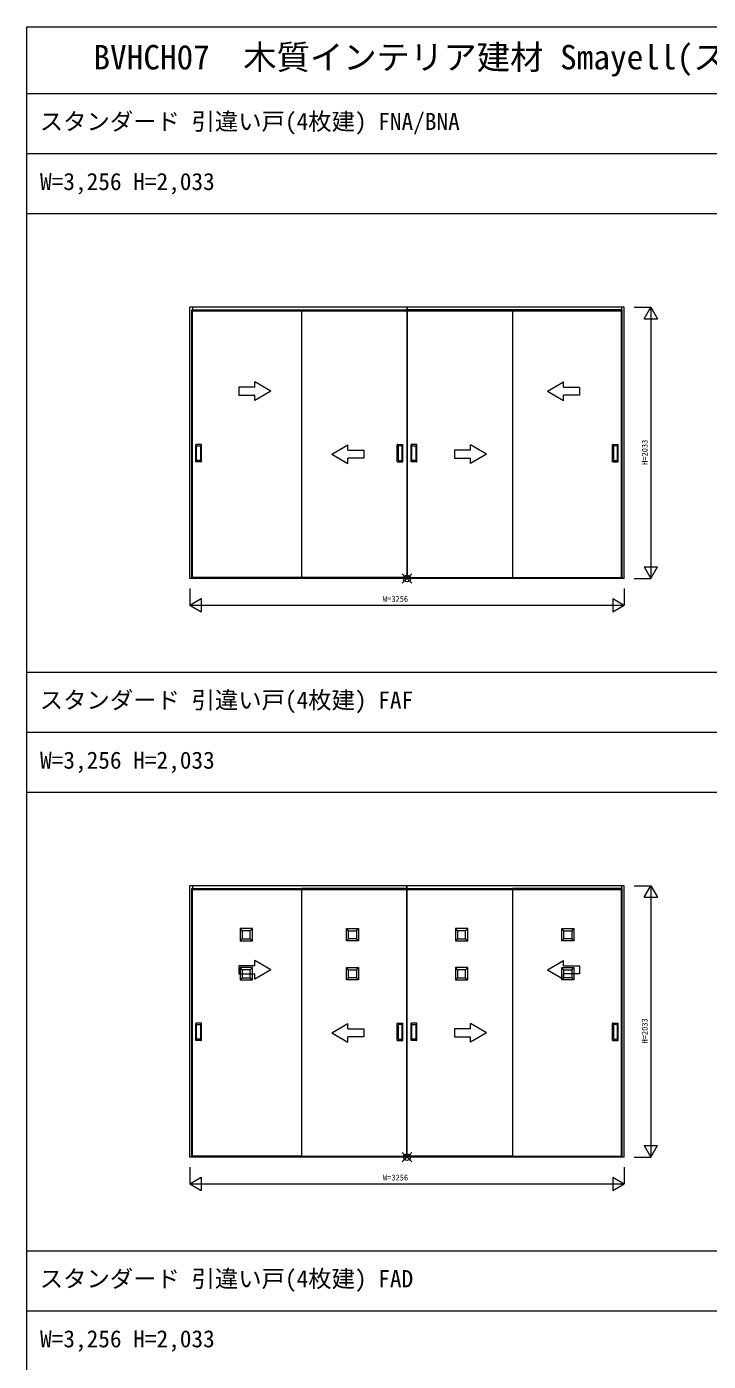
# Model space of a CAD drawing. Units: millimetres, scale not verified. Extents: x -14341 to 14341, y -10000 to 10000.
# Drawn here: x -14341 to -9233, y 1 to 10000 of the extents above; entities that cross this region are included whole.
import ezdxf
from ezdxf.enums import TextEntityAlignment as Align

# ---------------------------------------------------------------- set-up
doc = ezdxf.new("R2010")
doc.units = ezdxf.units.MM
doc.header["$LTSCALE"] = 50
doc.layers.add('0-0_0', color=7, linetype='Continuous')
for name, color, linetype, lineweight in [('0-1_YKK_F1', 7, 'Continuous', 18), ('0-2_YKK_IN', 1, 'Continuous', 18), ('0-3_YKK_A1', 4, 'Continuous', 18), ('0-4_YKK_N1', 2, 'Continuous', 18)]:
    doc.layers.add(name, color=color, linetype=linetype, lineweight=lineweight)
doc.styles.add('ＭＳ ゴシック', font='')
doc.styles.get('ＭＳ ゴシック').set_extended_font_data('MS Gothic')

msp = doc.modelspace()

# ---------------------------------------------------------------- linework, layer by layer
at = {"layer": '0-1_YKK_F1'}
for p, q in [((-14340.51, -10000), (-14340.51, 10000)), ((-14340.51, 10000), (14340.51, 10000)), ((-14340.51, 9500), (14159.49, 9500)), ((-14340.51, 9050), (14159.49, 9050)), ((-14340.51, 8600), (14159.49, 8600)), ((-14340.51, 5165), (14159.49, 5165)), ((-14340.51, 4715), (14159.49, 4715)), ((-14340.51, 4265), (14159.49, 4265)), ((-14340.51, 830), (14159.49, 830)), ((-14340.51, 380), (14159.49, 380))]:
    msp.add_line(p, q, dxfattribs=at)
at = {"layer": '0-2_YKK_IN'}
for p, q in [((-11525.86, 5830.64), (-11455.15, 5901.36)), ((-11525.86, 5901.36), (-11455.15, 5830.64)), ((-11525.86, 1495.64), (-11455.15, 1566.36)), ((-11525.86, 1566.36), (-11455.15, 1495.64))]:
    msp.add_line(p, q, dxfattribs=at)
for centre in [(-11490.51, 5866), (-11490.51, 1531)]:
    msp.add_circle(centre, 25, dxfattribs=at)
at = {"layer": '0-3_YKK_A1'}
for p, q in [((-13118.51, 5866), (-13118.51, 7899)), ((-9862.51, 7899), (-13118.51, 7899)), ((-13098.51, 7899), (-13098.51, 7869)), ((-11492.51, 7899), (-11492.51, 5874)), ((-11488.51, 7899), (-11488.51, 5874)), ((-9882.51, 7899), (-9882.51, 7869)), ((-9862.51, 5866), (-9862.51, 7899)), ((-13102.01, 5874), (-13102.01, 7878)), ((-13098.51, 7875), (-11492.51, 7875)), ((-13098.51, 7872), (-11492.51, 7872)), ((-13098.51, 5870), (-13098.51, 7869)), ((-12282.01, 7878), (-11492.51, 7878)), ((-10699.01, 7878), (-11488.51, 7878)), ((-11488.51, 7875), (-9882.51, 7875)), ((-11488.51, 7872), (-9882.51, 7872)), ((-9882.51, 5870), (-9882.51, 7869)), ((-9879.01, 5874), (-9879.01, 7878)), ((-12512.01, 7269.5), (-12632.01, 7338.78)), ((-12632.01, 7299.5), (-12632.01, 7338.78)), ((-10439.01, 7269.5), (-10319.01, 7338.78)), ((-10319.01, 7299.5), (-10319.01, 7338.78)), ((-12512.01, 7269.5), (-12632.01, 7200.22)), ((-12632.01, 7200.22), (-12632.01, 7239.5)), ((-10439.01, 7269.5), (-10319.01, 7200.22)), ((-10319.01, 7200.22), (-10319.01, 7239.5)), ((-13073.01, 6740), (-13073.01, 6868)), ((-13032.01, 6869), (-13072.01, 6869)), ((-13067.01, 6750), (-13067.01, 6858)), ((-13066.01, 6859), (-13038.01, 6859)), ((-13037.01, 6858), (-13037.01, 6750)), ((-13031.01, 6740), (-13031.01, 6868)), ((-12054.01, 6796.96), (-11934.01, 6866.24)), ((-11934.01, 6826.96), (-11934.01, 6866.24)), ((-11563.51, 6740), (-11563.51, 6868)), ((-11562.51, 6869), (-11522.51, 6869)), ((-11557.51, 6858), (-11557.51, 6750)), ((-11528.51, 6859), (-11556.51, 6859)), ((-11527.51, 6750), (-11527.51, 6858)), ((-11521.51, 6740), (-11521.51, 6868)), ((-11459.51, 6740), (-11459.51, 6868)), ((-11418.51, 6869), (-11458.51, 6869)), ((-11453.51, 6750), (-11453.51, 6858)), ((-11452.51, 6859), (-11424.51, 6859)), ((-11423.51, 6858), (-11423.51, 6750)), ((-11417.51, 6740), (-11417.51, 6868)), ((-10894.01, 6796.96), (-11014.01, 6866.24)), ((-11014.01, 6826.96), (-11014.01, 6866.24)), ((-9950.01, 6740), (-9950.01, 6868)), ((-9949.01, 6869), (-9909.01, 6869)), ((-9944.01, 6858), (-9944.01, 6750)), ((-9915.01, 6859), (-9943.01, 6859)), ((-9914.01, 6750), (-9914.01, 6858)), ((-9908.01, 6740), (-9908.01, 6868)), ((-13032.01, 6739), (-13072.01, 6739)), ((-13038.01, 6749), (-13066.01, 6749)), ((-12054.01, 6796.96), (-11934.01, 6727.68)), ((-11934.01, 6727.68), (-11934.01, 6766.96)), ((-11562.51, 6739), (-11522.51, 6739)), ((-11556.51, 6749), (-11528.51, 6749)), ((-11418.51, 6739), (-11458.51, 6739)), ((-11424.51, 6749), (-11452.51, 6749)), ((-10894.01, 6796.96), (-11014.01, 6727.68)), ((-11014.01, 6727.68), (-11014.01, 6766.96)), ((-9949.01, 6739), (-9909.01, 6739)), ((-9943.01, 6749), (-9915.01, 6749)), ((-9862.51, 5866), (-13118.51, 5866)), ((-12282.01, 5874), (-13102.01, 5874)), ((-13098.51, 5866), (-13098.51, 5870)), ((-9882.51, 5870), (-13098.51, 5870)), ((-11492.51, 5874), (-12282.01, 5874)), ((-11488.51, 5874), (-10699.01, 5874)), ((-10699.01, 5874), (-9879.01, 5874)), ((-9882.51, 5866), (-9882.51, 5870)), ((-13118.51, 1531), (-13118.51, 3564)), ((-9862.51, 3564), (-13118.51, 3564)), ((-13102.01, 1539), (-13102.01, 3543)), ((-13098.51, 3564), (-13098.51, 3534)), ((-13098.51, 3540), (-11492.51, 3540)), ((-13098.51, 3537), (-11492.51, 3537)), ((-13098.51, 1535), (-13098.51, 3534)), ((-11492.51, 3543), (-12282.01, 3543)), ((-11492.51, 1539), (-11492.51, 3564)), ((-11488.51, 1539), (-11488.51, 3564)), ((-11488.51, 3543), (-10699.01, 3543)), ((-11488.51, 3540), (-9882.51, 3540)), ((-11488.51, 3537), (-9882.51, 3537)), ((-9882.51, 3564), (-9882.51, 3534)), ((-9882.51, 1535), (-9882.51, 3534)), ((-9879.01, 1539), (-9879.01, 3543)), ((-9862.51, 1531), (-9862.51, 3564)), ((-12741.51, 3243), (-12741.51, 3151)), ((-12649.51, 3243), (-12741.51, 3243)), ((-12725.51, 3227), (-12741.51, 3243)), ((-12725.51, 3227), (-12725.51, 3167)), ((-12665.51, 3227), (-12725.51, 3227)), ((-12665.51, 3227), (-12649.51, 3243)), ((-11945.01, 3243), (-11853.01, 3243)), ((-11929.01, 3227), (-11945.01, 3243)), ((-11929.01, 3227), (-11869.01, 3227)), ((-11869.01, 3227), (-11853.01, 3243)), ((-11869.01, 3227), (-11869.01, 3167)), ((-11853.01, 3243), (-11853.01, 3151)), ((-11128.01, 3243), (-11128.01, 3151)), ((-11036.01, 3243), (-11128.01, 3243)), ((-11112.01, 3227), (-11128.01, 3243)), ((-11112.01, 3227), (-11112.01, 3167)), ((-11052.01, 3227), (-11112.01, 3227)), ((-11052.01, 3227), (-11036.01, 3243)), ((-10331.51, 3243), (-10239.51, 3243)), ((-10315.51, 3227), (-10331.51, 3243)), ((-10315.51, 3227), (-10255.51, 3227)), ((-10255.51, 3227), (-10239.51, 3243)), ((-10255.51, 3227), (-10255.51, 3167)), ((-10239.51, 3243), (-10239.51, 3151)), ((-12725.51, 3167), (-12741.51, 3151)), ((-12665.51, 3167), (-12649.51, 3151)), ((-11929.01, 3167), (-11945.01, 3151)), ((-11869.01, 3167), (-11853.01, 3151)), ((-11112.01, 3167), (-11128.01, 3151)), ((-11052.01, 3167), (-11036.01, 3151)), ((-10315.51, 3167), (-10331.51, 3151)), ((-10255.51, 3167), (-10239.51, 3151)), ((-12512.01, 2934.5), (-12632.01, 3003.78)), ((-12632.01, 2964.5), (-12632.01, 3003.78)), ((-10439.01, 2934.5), (-10319.01, 3003.78)), ((-10319.01, 2964.5), (-10319.01, 3003.78)), ((-12741.51, 2951), (-12741.51, 2859)), ((-12649.51, 2951), (-12741.51, 2951)), ((-12725.51, 2935), (-12741.51, 2951)), ((-12725.51, 2935), (-12725.51, 2875)), ((-12665.51, 2935), (-12725.51, 2935)), ((-12665.51, 2935), (-12649.51, 2951)), ((-12512.01, 2934.5), (-12632.01, 2865.22)), ((-12632.01, 2865.22), (-12632.01, 2904.5)), ((-11945.01, 2951), (-11853.01, 2951)), ((-11929.01, 2935), (-11945.01, 2951)), ((-11929.01, 2935), (-11869.01, 2935)), ((-11869.01, 2935), (-11853.01, 2951)), ((-11869.01, 2935), (-11869.01, 2875)), ((-11853.01, 2951), (-11853.01, 2859)), ((-11128.01, 2951), (-11128.01, 2859)), ((-11036.01, 2951), (-11128.01, 2951)), ((-11112.01, 2935), (-11128.01, 2951)), ((-11112.01, 2935), (-11112.01, 2875)), ((-11052.01, 2935), (-11112.01, 2935)), ((-11052.01, 2935), (-11036.01, 2951)), ((-10439.01, 2934.5), (-10319.01, 2865.22)), ((-10331.51, 2951), (-10239.51, 2951)), ((-10315.51, 2935), (-10331.51, 2951)), ((-10319.01, 2865.22), (-10319.01, 2904.5)), ((-10315.51, 2935), (-10255.51, 2935)), ((-10255.51, 2935), (-10239.51, 2951)), ((-10255.51, 2935), (-10255.51, 2875)), ((-10239.51, 2951), (-10239.51, 2859)), ((-12725.51, 2875), (-12741.51, 2859)), ((-12665.51, 2875), (-12649.51, 2859)), ((-11929.01, 2875), (-11945.01, 2859)), ((-11869.01, 2875), (-11853.01, 2859)), ((-11112.01, 2875), (-11128.01, 2859)), ((-11052.01, 2875), (-11036.01, 2859)), ((-10315.51, 2875), (-10331.51, 2859)), ((-10255.51, 2875), (-10239.51, 2859)), ((-13073.01, 2405), (-13073.01, 2533)), ((-13032.01, 2534), (-13072.01, 2534)), ((-13067.01, 2415), (-13067.01, 2523)), ((-13066.01, 2524), (-13038.01, 2524)), ((-13037.01, 2523), (-13037.01, 2415)), ((-13031.01, 2405), (-13031.01, 2533)), ((-12054.01, 2461.96), (-11934.01, 2531.24)), ((-11934.01, 2491.96), (-11934.01, 2531.24)), ((-11563.51, 2405), (-11563.51, 2533)), ((-11562.51, 2534), (-11522.51, 2534)), ((-11557.51, 2523), (-11557.51, 2415)), ((-11528.51, 2524), (-11556.51, 2524)), ((-11527.51, 2415), (-11527.51, 2523)), ((-11521.51, 2405), (-11521.51, 2533)), ((-11459.51, 2405), (-11459.51, 2533)), ((-11418.51, 2534), (-11458.51, 2534)), ((-11453.51, 2415), (-11453.51, 2523)), ((-11452.51, 2524), (-11424.51, 2524)), ((-11423.51, 2523), (-11423.51, 2415)), ((-11417.51, 2405), (-11417.51, 2533)), ((-10894.01, 2461.96), (-11014.01, 2531.24)), ((-11014.01, 2491.96), (-11014.01, 2531.24)), ((-9950.01, 2405), (-9950.01, 2533)), ((-9949.01, 2534), (-9909.01, 2534)), ((-9944.01, 2523), (-9944.01, 2415)), ((-9915.01, 2524), (-9943.01, 2524)), ((-9914.01, 2415), (-9914.01, 2523)), ((-9908.01, 2405), (-9908.01, 2533)), ((-13032.01, 2404), (-13072.01, 2404)), ((-13038.01, 2414), (-13066.01, 2414)), ((-12054.01, 2461.96), (-11934.01, 2392.68)), ((-11934.01, 2392.68), (-11934.01, 2431.96)), ((-11562.51, 2404), (-11522.51, 2404)), ((-11556.51, 2414), (-11528.51, 2414)), ((-11418.51, 2404), (-11458.51, 2404)), ((-11424.51, 2414), (-11452.51, 2414)), ((-10894.01, 2461.96), (-11014.01, 2392.68)), ((-11014.01, 2392.68), (-11014.01, 2431.96)), ((-9949.01, 2404), (-9909.01, 2404)), ((-9943.01, 2414), (-9915.01, 2414)), ((-9862.51, 1531), (-13118.51, 1531)), ((-12282.01, 1539), (-13102.01, 1539)), ((-13098.51, 1531), (-13098.51, 1535)), ((-9882.51, 1535), (-13098.51, 1535)), ((-12282.01, 1539), (-11492.51, 1539)), ((-10699.01, 1539), (-11488.51, 1539)), ((-10699.01, 1539), (-9879.01, 1539)), ((-9882.51, 1531), (-9882.51, 1535))]:
    msp.add_line(p, q, dxfattribs=at)
for points in [[(-13102.01, 7878), (-12282.01, 7878), (-12282.01, 5874)], [(-9879.01, 7878), (-10699.01, 7878), (-10699.01, 5874)], [(-12632.01, 7299.5), (-12752.01, 7299.5), (-12752.01, 7239.5), (-12632.01, 7239.5)], [(-10319.01, 7299.5), (-10199.01, 7299.5), (-10199.01, 7239.5), (-10319.01, 7239.5)], [(-11934.01, 6826.96), (-11814.01, 6826.96), (-11814.01, 6766.96), (-11934.01, 6766.96)], [(-11014.01, 6826.96), (-11134.01, 6826.96), (-11134.01, 6766.96), (-11014.01, 6766.96)], [(-13102.01, 3543), (-12282.01, 3543), (-12282.01, 1539)], [(-9879.01, 3543), (-10699.01, 3543), (-10699.01, 1539)], [(-12741.51, 3151), (-12649.51, 3151), (-12649.51, 3243)], [(-12725.51, 3167), (-12665.51, 3167), (-12665.51, 3227)], [(-11853.01, 3151), (-11945.01, 3151), (-11945.01, 3243)], [(-11869.01, 3167), (-11929.01, 3167), (-11929.01, 3227)], [(-11128.01, 3151), (-11036.01, 3151), (-11036.01, 3243)], [(-11112.01, 3167), (-11052.01, 3167), (-11052.01, 3227)], [(-10239.51, 3151), (-10331.51, 3151), (-10331.51, 3243)], [(-10255.51, 3167), (-10315.51, 3167), (-10315.51, 3227)], [(-12632.01, 2964.5), (-12752.01, 2964.5), (-12752.01, 2904.5), (-12632.01, 2904.5)], [(-12741.51, 2859), (-12649.51, 2859), (-12649.51, 2951)], [(-12725.51, 2875), (-12665.51, 2875), (-12665.51, 2935)], [(-11853.01, 2859), (-11945.01, 2859), (-11945.01, 2951)], [(-11869.01, 2875), (-11929.01, 2875), (-11929.01, 2935)], [(-11128.01, 2859), (-11036.01, 2859), (-11036.01, 2951)], [(-11112.01, 2875), (-11052.01, 2875), (-11052.01, 2935)], [(-10239.51, 2859), (-10331.51, 2859), (-10331.51, 2951)], [(-10319.01, 2964.5), (-10199.01, 2964.5), (-10199.01, 2904.5), (-10319.01, 2904.5)], [(-10255.51, 2875), (-10315.51, 2875), (-10315.51, 2935)], [(-11934.01, 2491.96), (-11814.01, 2491.96), (-11814.01, 2431.96), (-11934.01, 2431.96)], [(-11014.01, 2491.96), (-11134.01, 2491.96), (-11134.01, 2431.96), (-11014.01, 2431.96)]]:
    msp.add_lwpolyline(points, dxfattribs=at)
for centre, start, end in [((-13072.01, 6868), 90, 180), ((-13066.01, 6858), 90, 180), ((-13038.01, 6858), 0, 90), ((-13032.01, 6868), 0, 90), ((-11562.51, 6868), 90, 180), ((-11556.51, 6858), 90, 180), ((-11528.51, 6858), 360, 90), ((-11522.51, 6868), 0, 90), ((-11458.51, 6868), 90, 180), ((-11452.51, 6858), 90, 180), ((-11424.51, 6858), 0, 90), ((-11418.51, 6868), 0, 90), ((-9949.01, 6868), 90, 180), ((-9943.01, 6858), 90, 180), ((-9915.01, 6858), 360, 90), ((-9909.01, 6868), 0, 90), ((-13072.01, 6740), 180, 270), ((-13066.01, 6750), 180, 270), ((-13038.01, 6750), 270, 0), ((-13032.01, 6740), 270, 0), ((-11562.51, 6740), 180, 270), ((-11556.51, 6750), 180, 270), ((-11528.51, 6750), 270, 360), ((-11522.51, 6740), 270, 0), ((-11458.51, 6740), 180, 270), ((-11452.51, 6750), 180, 270), ((-11424.51, 6750), 270, 0), ((-11418.51, 6740), 270, 0), ((-9949.01, 6740), 180, 270), ((-9943.01, 6750), 180, 270), ((-9915.01, 6750), 270, 360), ((-9909.01, 6740), 270, 0), ((-13072.01, 2533), 90, 180), ((-13066.01, 2523), 90, 180), ((-13038.01, 2523), 0, 90), ((-13032.01, 2533), 0, 90), ((-11562.51, 2533), 90, 180), ((-11556.51, 2523), 90, 180), ((-11528.51, 2523), 360, 90), ((-11522.51, 2533), 0, 90), ((-11458.51, 2533), 90, 180), ((-11452.51, 2523), 90, 180), ((-11424.51, 2523), 0, 90), ((-11418.51, 2533), 0, 90), ((-9949.01, 2533), 90, 180), ((-9943.01, 2523), 90, 180), ((-9915.01, 2523), 360, 90), ((-9909.01, 2533), 0, 90), ((-13072.01, 2405), 180, 270), ((-13066.01, 2415), 180, 270), ((-13038.01, 2415), 270, 0), ((-13032.01, 2405), 270, 0), ((-11562.51, 2405), 180, 270), ((-11556.51, 2415), 180, 270), ((-11528.51, 2415), 270, 360), ((-11522.51, 2405), 270, 0), ((-11458.51, 2405), 180, 270), ((-11452.51, 2415), 180, 270), ((-11424.51, 2415), 270, 0), ((-11418.51, 2405), 270, 0), ((-9949.01, 2405), 180, 270), ((-9943.01, 2415), 180, 270), ((-9915.01, 2415), 270, 360), ((-9909.01, 2405), 270, 0)]:
    msp.add_arc(centre, 1, start, end, dxfattribs=at)
at = {"layer": '0-4_YKK_N1'}
for p, q in [((-9787.51, 7899), (-9662.51, 7899)), ((-9662.51, 7899), (-9662.51, 5866)), ((-9712.51, 7812.4), (-9612.51, 7812.4)), ((-9712.51, 5952.6), (-9612.51, 5952.6)), ((-9787.51, 5866), (-9662.51, 5866)), ((-13118.51, 5666), (-13031.91, 5716)), ((-13031.91, 5716), (-13031.91, 5616)), ((-9949.11, 5716), (-9862.51, 5666)), ((-9862.51, 5791), (-9862.51, 5666)), ((-13118.51, 5666), (-13031.91, 5616)), ((-9787.51, 3564), (-9662.51, 3564)), ((-9662.51, 3564), (-9662.51, 1531)), ((-9712.51, 3477.4), (-9612.51, 3477.4)), ((-9712.51, 1617.6), (-9612.51, 1617.6)), ((-9787.51, 1531), (-9662.51, 1531)), ((-9862.51, 1456), (-9862.51, 1331)), ((-13118.51, 1331), (-13031.91, 1381)), ((-13118.51, 1331), (-13031.91, 1281)), ((-13031.91, 1381), (-13031.91, 1281)), ((-9949.11, 1381), (-9862.51, 1331))]:
    msp.add_line(p, q, dxfattribs=at)
for points in [[(-9712.51, 7812.4), (-9662.51, 7899), (-9612.51, 7812.4)], [(-9712.51, 5952.6), (-9662.51, 5866), (-9612.51, 5952.6)], [(-13118.51, 5791), (-13118.51, 5666), (-9862.51, 5666)], [(-9949.11, 5716), (-9949.11, 5616), (-9862.51, 5666)], [(-9712.51, 3477.4), (-9662.51, 3564), (-9612.51, 3477.4)], [(-9712.51, 1617.6), (-9662.51, 1531), (-9612.51, 1617.6)], [(-13118.51, 1456), (-13118.51, 1331), (-9862.51, 1331)], [(-9949.11, 1381), (-9949.11, 1281), (-9862.51, 1331)]]:
    msp.add_lwpolyline(points, dxfattribs=at)

# ---------------------------------------------------------------- texts
at = {"layer": '0-0_0', "style": 'ＭＳ ゴシック'}
for s, height, p in [('BVHCH07  木質インテリア建材 Smayell(スマエル) 室内引戸 ラウンドレールタイプ スタンダード 引違い戸(4枚建) 呼称幅(W)325 意匠図(1／2)', 183.3, (-13840.51, 9625)), ('スタンダード 引違い戸(4枚建) FNA/BNA', 128.3, (-14242.51, 9187.5)), ('W=3,256 H=2,033', 128.3, (-14240.51, 8737.5)), ('スタンダード 引違い戸(4枚建) FAF', 128.3, (-14242.51, 4852.5)), ('W=3,256 H=2,033', 128.3, (-14240.51, 4402.5)), ('スタンダード 引違い戸(4枚建) FAD', 128.3, (-14242.51, 517.5)), ('W=3,256 H=2,033', 128.3, (-14240.51, 67.5))]:
    msp.add_text(s, height=height, dxfattribs=at).set_placement(p, align=Align.BOTTOM_LEFT)
at = {"layer": '0-4_YKK_N1', "color": 7, "style": 'ＭＳ ゴシック'}
for p in [(-9674.51, 6717.5), (-9674.51, 2382.5)]:
    msp.add_text('H=2033', height=43.99, rotation=90, dxfattribs=at).set_placement(p, align=Align.BOTTOM_LEFT)
for p in [(-11670.51, 5678), (-11670.51, 1343)]:
    msp.add_text('W=3256', height=43.99, dxfattribs=at).set_placement(p, align=Align.BOTTOM_LEFT)

doc.saveas('drawing.dxf')
